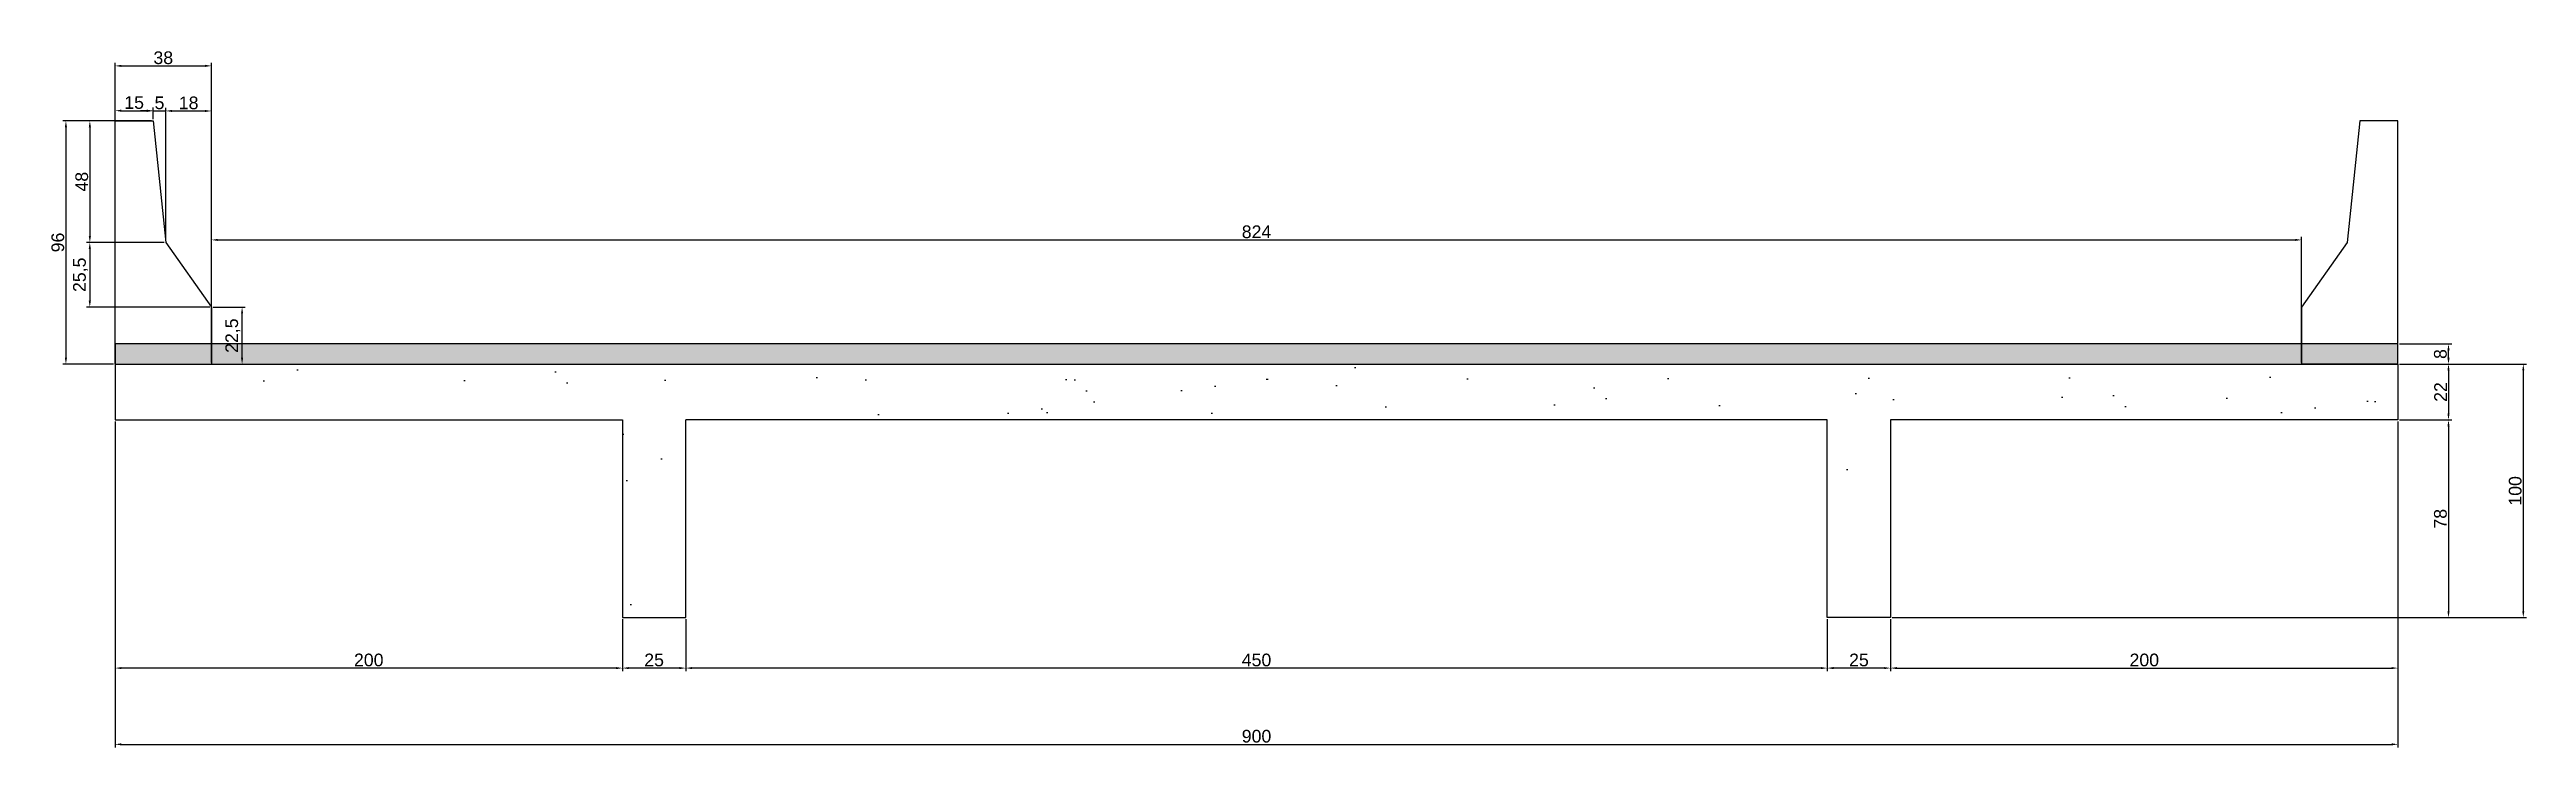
# Model space of a CAD drawing. Header units: centimetres. Extents: x -26 to 951, y -151 to 124.
import ezdxf

# ---------------------------------------------------------------- set-up
doc = ezdxf.new("R2010")
doc.units = ezdxf.units.CM
for name, color, linetype in [('Barreira', 172, 'Continuous'), ('Cotas', 10, 'Continuous'), ('Pavimento', 80, 'Continuous')]:
    doc.layers.add(name, color=color, linetype=linetype)
doc.styles.get("Standard").update_dxf_attribs({"font": 'arial.ttf'})
doc.dimstyles.new('ISO-25', dxfattribs={"dimtxt": 5, "dimasz": 2.5, "dimexe": 1.25, "dimexo": 0.625, "dimtad": 1, "dimtxsty": 'Standard', "dimcen": 2.5, "dimadec": 0, "dimazin": 0, "dimtfac": 1, "dimtmove": 0, "dimatfit": 3, "dimfxl": 1, "dimarcsym": 0})

# ---------------------------------------------------------------- blocks, each defined once
blk = doc.blocks.new('Barreira')
at = {"layer": 'Barreira'}
for p, q in [((0, 0), (0, 96)), ((0, 96), (15, 96)), ((15, 96), (20, 48)), ((20, 48), (38, 22.5)), ((38, 22.5), (38, 0)), ((0, 0), (38, 0))]:
    blk.add_line(p, q, dxfattribs=at)
blk = doc.blocks.new('*D3')
at = {"layer": 'Cotas', "color": 0, "lineweight": -2, "transparency": 16777216}
for p, q in [((-0.63, 96), (-20.63, 96)), ((-19.38, 93.5), (-19.38, 2.5)), ((-0.63, 0), (-20.63, 0))]:
    blk.add_line(p, q, dxfattribs=at)
at = {"layer": 'Cotas', "color": 0, "transparency": 16777216}
for points in [[(-19.8, 93.5), (-18.97, 93.5), (-19.38, 96)], [(-19.8, 2.5), (-18.97, 2.5), (-19.38, 0)]]:
    blk.add_solid(points, dxfattribs=at)
at = {"layer": 'Defpoints', "color": 0, "transparency": 16777216}
for p in [(0, 96), (0, 0), (-19.38, 0)]:
    blk.add_point(p, dxfattribs=at)
at = {"layer": 'Cotas', "color": 0, "transparency": 16777216, "insert": (-22.56, 48), "char_height": 5, "attachment_point": 5, "rotation": 90}
blk.add_mtext('96', dxfattribs=at)
blk = doc.blocks.new('*D4')
at = {"layer": 'Cotas', "color": 0, "lineweight": -2, "transparency": 16777216}
for p, q in [((0, 0.62), (0, 118.94)), ((2.5, 117.69), (35.5, 117.69)), ((38, 0.62), (38, 118.94))]:
    blk.add_line(p, q, dxfattribs=at)
at = {"layer": 'Cotas', "color": 0, "transparency": 16777216}
for points in [[(2.5, 118.11), (2.5, 117.27), (0, 117.69)], [(35.5, 118.11), (35.5, 117.27), (38, 117.69)]]:
    blk.add_solid(points, dxfattribs=at)
at = {"layer": 'Defpoints', "color": 0, "transparency": 16777216}
for p in [(38, 117.69), (0, 0), (38, 0)]:
    blk.add_point(p, dxfattribs=at)
at = {"layer": 'Cotas', "color": 0, "transparency": 16777216, "insert": (19, 120.87), "char_height": 5, "attachment_point": 5}
blk.add_mtext('38', dxfattribs=at)
blk = doc.blocks.new('*D5')
at = {"layer": 'Cotas', "color": 0, "lineweight": -2, "transparency": 16777216}
for p, q in [((38.63, 22.5), (51.32, 22.5)), ((50.07, 2.5), (50.07, 20)), ((38.63, 0), (51.32, 0))]:
    blk.add_line(p, q, dxfattribs=at)
at = {"layer": 'Cotas', "color": 0, "transparency": 16777216}
for points in [[(49.65, 20), (50.49, 20), (50.07, 22.5)], [(49.65, 2.5), (50.49, 2.5), (50.07, 0)]]:
    blk.add_solid(points, dxfattribs=at)
at = {"layer": 'Defpoints', "color": 0, "transparency": 16777216}
for p in [(38, 22.5), (50.07, 22.5), (38, 0)]:
    blk.add_point(p, dxfattribs=at)
at = {"layer": 'Cotas', "color": 0, "transparency": 16777216, "insert": (46.44, 11.25), "char_height": 5, "attachment_point": 5, "rotation": 90}
blk.add_mtext('22,5', dxfattribs=at)
blk = doc.blocks.new('*D6')
at = {"layer": 'Cotas', "color": 0, "lineweight": -2, "transparency": 16777216}
for p, q in [((0, 96.62), (0, 101.26)), ((2.5, 100.01), (12.5, 100.01)), ((15, 96.62), (15, 101.26))]:
    blk.add_line(p, q, dxfattribs=at)
at = {"layer": 'Cotas', "color": 0, "transparency": 16777216}
for points in [[(2.5, 100.43), (2.5, 99.59), (0, 100.01)], [(12.5, 100.43), (12.5, 99.59), (15, 100.01)]]:
    blk.add_solid(points, dxfattribs=at)
at = {"layer": 'Defpoints', "color": 0, "transparency": 16777216}
for p in [(15, 100.01), (0, 96), (15, 96)]:
    blk.add_point(p, dxfattribs=at)
at = {"layer": 'Cotas', "color": 0, "transparency": 16777216, "insert": (7.5, 103.19), "char_height": 5, "attachment_point": 5}
blk.add_mtext('15', dxfattribs=at)
blk = doc.blocks.new('*D7')
at = {"layer": 'Cotas', "color": 0, "lineweight": -2, "transparency": 16777216}
for p, q in [((14.38, 96), (-11.2, 96)), ((-9.95, 93.5), (-9.95, 50.5)), ((19.38, 48), (-11.2, 48))]:
    blk.add_line(p, q, dxfattribs=at)
at = {"layer": 'Cotas', "color": 0, "transparency": 16777216}
for points in [[(-10.37, 93.5), (-9.53, 93.5), (-9.95, 96)], [(-10.37, 50.5), (-9.53, 50.5), (-9.95, 48)]]:
    blk.add_solid(points, dxfattribs=at)
at = {"layer": 'Defpoints', "color": 0, "transparency": 16777216}
for p in [(15, 96), (-9.95, 48), (20, 48)]:
    blk.add_point(p, dxfattribs=at)
at = {"layer": 'Cotas', "color": 0, "transparency": 16777216, "insert": (-13.13, 72), "char_height": 5, "attachment_point": 5, "rotation": 90}
blk.add_mtext('48', dxfattribs=at)
blk = doc.blocks.new('*D8')
at = {"layer": 'Cotas', "color": 0, "lineweight": -2, "transparency": 16777216}
for p, q in [((12.5, 99.91), (10, 99.91)), ((15, 96.62), (15, 101.16)), ((15, 99.91), (20, 99.91)), ((20, 96.62), (20, 101.16)), ((22.5, 99.91), (25, 99.91))]:
    blk.add_line(p, q, dxfattribs=at)
at = {"layer": 'Cotas', "color": 0, "transparency": 16777216}
for points in [[(12.5, 100.33), (12.5, 99.5), (15, 99.91)], [(22.5, 100.33), (22.5, 99.5), (20, 99.91)]]:
    blk.add_solid(points, dxfattribs=at)
at = {"layer": 'Defpoints', "color": 0, "transparency": 16777216}
for p in [(20, 99.91), (15, 96), (20, 96)]:
    blk.add_point(p, dxfattribs=at)
at = {"layer": 'Cotas', "color": 0, "transparency": 16777216, "insert": (17.5, 103.08), "char_height": 5, "attachment_point": 5}
blk.add_mtext('5', dxfattribs=at)
blk = doc.blocks.new('*D9')
at = {"layer": 'Cotas', "color": 0, "lineweight": -2, "transparency": 16777216}
for p, q in [((19.38, 48), (-11.21, 48)), ((-9.96, 45.5), (-9.96, 25)), ((37.38, 22.5), (-11.21, 22.5))]:
    blk.add_line(p, q, dxfattribs=at)
at = {"layer": 'Cotas', "color": 0, "transparency": 16777216}
for points in [[(-10.38, 45.5), (-9.55, 45.5), (-9.96, 48)], [(-10.38, 25), (-9.55, 25), (-9.96, 22.5)]]:
    blk.add_solid(points, dxfattribs=at)
at = {"layer": 'Defpoints', "color": 0, "transparency": 16777216}
for p in [(20, 48), (-9.96, 22.5), (38, 22.5)]:
    blk.add_point(p, dxfattribs=at)
at = {"layer": 'Cotas', "color": 0, "transparency": 16777216, "insert": (-13.59, 35.25), "char_height": 5, "attachment_point": 5, "rotation": 90}
blk.add_mtext('25,5', dxfattribs=at)
blk = doc.blocks.new('*D10')
at = {"layer": 'Cotas', "color": 0, "lineweight": -2, "transparency": 16777216}
for p, q in [((20, 48.62), (20, 101.14)), ((22.5, 99.89), (35.5, 99.89)), ((38, 23.12), (38, 101.14))]:
    blk.add_line(p, q, dxfattribs=at)
at = {"layer": 'Cotas', "color": 0, "transparency": 16777216}
for points in [[(22.5, 100.3), (22.5, 99.47), (20, 99.89)], [(35.5, 100.3), (35.5, 99.47), (38, 99.89)]]:
    blk.add_solid(points, dxfattribs=at)
at = {"layer": 'Defpoints', "color": 0, "transparency": 16777216}
for p in [(38, 99.89), (20, 48), (38, 22.5)]:
    blk.add_point(p, dxfattribs=at)
at = {"layer": 'Cotas', "color": 0, "transparency": 16777216, "insert": (29, 103.06), "char_height": 5, "attachment_point": 5}
blk.add_mtext('18', dxfattribs=at)
blk = doc.blocks.new('*D11')
at = {"layer": 'Cotas', "color": 0, "lineweight": -2, "transparency": 16777216}
for p, q in [((900.63, 0), (950.67, 0)), ((949.42, -2.5), (949.42, -97.5)), ((700.63, -100), (950.67, -100))]:
    blk.add_line(p, q, dxfattribs=at)
at = {"layer": 'Cotas', "color": 0, "transparency": 16777216}
for points in [[(949, -2.5), (949.83, -2.5), (949.42, 0)], [(949, -97.5), (949.83, -97.5), (949.42, -100)]]:
    blk.add_solid(points, dxfattribs=at)
at = {"layer": 'Defpoints', "color": 0, "transparency": 16777216}
for p in [(900, 0), (700, -100), (949.42, -100)]:
    blk.add_point(p, dxfattribs=at)
at = {"layer": 'Cotas', "color": 0, "transparency": 16777216, "insert": (946.24, -50), "char_height": 5, "attachment_point": 5, "rotation": 90}
blk.add_mtext('100', dxfattribs=at)
blk = doc.blocks.new('*D12')
at = {"layer": 'Cotas', "color": 0, "lineweight": -2, "transparency": 16777216}
for p, q in [((900.63, 0), (921.18, 0)), ((919.93, -2.5), (919.93, -19.5)), ((900.63, -22), (921.18, -22))]:
    blk.add_line(p, q, dxfattribs=at)
at = {"layer": 'Cotas', "color": 0, "transparency": 16777216}
for points in [[(919.51, -2.5), (920.35, -2.5), (919.93, 0)], [(919.51, -19.5), (920.35, -19.5), (919.93, -22)]]:
    blk.add_solid(points, dxfattribs=at)
at = {"layer": 'Defpoints', "color": 0, "transparency": 16777216}
for p in [(900, 0), (900, -22), (919.93, -22)]:
    blk.add_point(p, dxfattribs=at)
at = {"layer": 'Cotas', "color": 0, "transparency": 16777216, "insert": (916.8, -11), "char_height": 5, "attachment_point": 5, "rotation": 90}
blk.add_mtext('22', dxfattribs=at)
blk = doc.blocks.new('*D13')
at = {"layer": 'Cotas', "color": 0, "lineweight": -2, "transparency": 16777216}
for p, q in [((900.63, -22), (921.18, -22)), ((919.93, -24.5), (919.93, -97.5)), ((700.63, -100), (921.18, -100))]:
    blk.add_line(p, q, dxfattribs=at)
at = {"layer": 'Cotas', "color": 0, "transparency": 16777216}
for points in [[(919.51, -24.5), (920.35, -24.5), (919.93, -22)], [(919.51, -97.5), (920.35, -97.5), (919.93, -100)]]:
    blk.add_solid(points, dxfattribs=at)
at = {"layer": 'Defpoints', "color": 0, "transparency": 16777216}
for p in [(900, -22), (700, -100), (919.93, -100)]:
    blk.add_point(p, dxfattribs=at)
at = {"layer": 'Cotas', "color": 0, "transparency": 16777216, "insert": (916.75, -61), "char_height": 5, "attachment_point": 5, "rotation": 90}
blk.add_mtext('78', dxfattribs=at)
blk = doc.blocks.new('*D14')
at = {"layer": 'Cotas', "color": 0, "lineweight": -2, "transparency": 16777216}
for p, q in [((900, -22.62), (900, -121.17)), ((700, -100.62), (700, -121.17)), ((702.5, -119.92), (897.5, -119.92))]:
    blk.add_line(p, q, dxfattribs=at)
at = {"layer": 'Cotas', "color": 0, "transparency": 16777216}
for points in [[(702.5, -119.51), (702.5, -120.34), (700, -119.92)], [(897.5, -119.51), (897.5, -120.34), (900, -119.92)]]:
    blk.add_solid(points, dxfattribs=at)
at = {"layer": 'Defpoints', "color": 0, "transparency": 16777216}
for p in [(900, -22), (700, -100), (900, -119.92)]:
    blk.add_point(p, dxfattribs=at)
at = {"layer": 'Cotas', "color": 0, "transparency": 16777216, "insert": (800, -116.75), "char_height": 5, "attachment_point": 5}
blk.add_mtext('200', dxfattribs=at)
blk = doc.blocks.new('*D15')
at = {"layer": 'Cotas', "color": 0, "lineweight": -2, "transparency": 16777216}
for p, q in [((675, -100.62), (675, -121.17)), ((700, -100.62), (700, -121.17)), ((697.5, -119.92), (677.5, -119.92))]:
    blk.add_line(p, q, dxfattribs=at)
at = {"layer": 'Cotas', "color": 0, "transparency": 16777216}
for points in [[(677.5, -119.51), (677.5, -120.34), (675, -119.92)], [(697.5, -119.51), (697.5, -120.34), (700, -119.92)]]:
    blk.add_solid(points, dxfattribs=at)
at = {"layer": 'Defpoints', "color": 0, "transparency": 16777216}
for p in [(675, -100), (700, -100), (675, -119.92)]:
    blk.add_point(p, dxfattribs=at)
at = {"layer": 'Cotas', "color": 0, "transparency": 16777216, "insert": (687.5, -116.75), "char_height": 5, "attachment_point": 5}
blk.add_mtext('25', dxfattribs=at)
blk = doc.blocks.new('*D16')
at = {"layer": 'Cotas', "color": 0, "lineweight": -2, "transparency": 16777216}
for p, q in [((225, -100.62), (225, -121.17)), ((675, -100.62), (675, -121.17)), ((672.5, -119.92), (227.5, -119.92))]:
    blk.add_line(p, q, dxfattribs=at)
at = {"layer": 'Cotas', "color": 0, "transparency": 16777216}
for points in [[(227.5, -119.51), (227.5, -120.34), (225, -119.92)], [(672.5, -119.51), (672.5, -120.34), (675, -119.92)]]:
    blk.add_solid(points, dxfattribs=at)
at = {"layer": 'Defpoints', "color": 0, "transparency": 16777216}
for p in [(225, -100), (675, -100), (225, -119.92)]:
    blk.add_point(p, dxfattribs=at)
at = {"layer": 'Cotas', "color": 0, "transparency": 16777216, "insert": (450, -116.75), "char_height": 5, "attachment_point": 5}
blk.add_mtext('450', dxfattribs=at)
blk = doc.blocks.new('*D17')
at = {"layer": 'Cotas', "color": 0, "lineweight": -2, "transparency": 16777216}
for p, q in [((0, -22.62), (0, -151.26)), ((900, -22.62), (900, -151.26)), ((2.5, -150.01), (897.5, -150.01))]:
    blk.add_line(p, q, dxfattribs=at)
at = {"layer": 'Cotas', "color": 0, "transparency": 16777216}
for points in [[(2.5, -149.59), (2.5, -150.42), (0, -150.01)], [(897.5, -149.59), (897.5, -150.42), (900, -150.01)]]:
    blk.add_solid(points, dxfattribs=at)
at = {"layer": 'Defpoints', "color": 0, "transparency": 16777216}
for p in [(0, -22), (900, -22), (900, -150.01)]:
    blk.add_point(p, dxfattribs=at)
at = {"layer": 'Cotas', "color": 0, "transparency": 16777216, "insert": (450, -146.83), "char_height": 5, "attachment_point": 5}
blk.add_mtext('900', dxfattribs=at)
blk = doc.blocks.new('*D18')
at = {"layer": 'Cotas', "color": 0, "lineweight": -2, "transparency": 16777216}
for p, q in [((38, 0.62), (38, 50.27)), ((40.5, 49.02), (859.5, 49.02)), ((862, 0.62), (862, 50.27))]:
    blk.add_line(p, q, dxfattribs=at)
at = {"layer": 'Cotas', "color": 0, "transparency": 16777216}
for points in [[(40.5, 49.43), (40.5, 48.6), (38, 49.02)], [(859.5, 49.43), (859.5, 48.6), (862, 49.02)]]:
    blk.add_solid(points, dxfattribs=at)
at = {"layer": 'Defpoints', "color": 0, "transparency": 16777216}
for p in [(862, 49.02), (38, 0), (862, 0)]:
    blk.add_point(p, dxfattribs=at)
at = {"layer": 'Cotas', "color": 0, "transparency": 16777216, "insert": (450, 52.19), "char_height": 5, "attachment_point": 5}
blk.add_mtext('824', dxfattribs=at)
blk = doc.blocks.new('*D19')
at = {"layer": 'Cotas', "color": 0, "lineweight": -2, "transparency": 16777216}
for p, q in [((200, -100.62), (200, -121.17)), ((225, -100.62), (225, -121.17)), ((222.5, -119.92), (202.5, -119.92))]:
    blk.add_line(p, q, dxfattribs=at)
at = {"layer": 'Cotas', "color": 0, "transparency": 16777216}
for points in [[(202.5, -119.51), (202.5, -120.34), (200, -119.92)], [(222.5, -119.51), (222.5, -120.34), (225, -119.92)]]:
    blk.add_solid(points, dxfattribs=at)
at = {"layer": 'Defpoints', "color": 0, "transparency": 16777216}
for p in [(200, -100), (225, -100), (200, -119.92)]:
    blk.add_point(p, dxfattribs=at)
at = {"layer": 'Cotas', "color": 0, "transparency": 16777216, "insert": (212.5, -116.75), "char_height": 5, "attachment_point": 5}
blk.add_mtext('25', dxfattribs=at)
blk = doc.blocks.new('*D20')
at = {"layer": 'Cotas', "color": 0, "lineweight": -2, "transparency": 16777216}
for p, q in [((0, -22.62), (0, -121.17)), ((200, -100.62), (200, -121.17)), ((197.5, -119.92), (2.5, -119.92))]:
    blk.add_line(p, q, dxfattribs=at)
at = {"layer": 'Cotas', "color": 0, "transparency": 16777216}
for points in [[(2.5, -119.51), (2.5, -120.34), (0, -119.92)], [(197.5, -119.51), (197.5, -120.34), (200, -119.92)]]:
    blk.add_solid(points, dxfattribs=at)
at = {"layer": 'Defpoints', "color": 0, "transparency": 16777216}
for p in [(0, -22), (200, -100), (0, -119.92)]:
    blk.add_point(p, dxfattribs=at)
at = {"layer": 'Cotas', "color": 0, "transparency": 16777216, "insert": (100, -116.75), "char_height": 5, "attachment_point": 5}
blk.add_mtext('200', dxfattribs=at)
blk = doc.blocks.new('*D21')
at = {"layer": 'Cotas', "color": 0, "lineweight": -2, "transparency": 16777216}
for p, q in [((900.63, 8), (921.18, 8)), ((900.63, 0), (921.18, 0)), ((919.93, 2.5), (919.93, 5.5))]:
    blk.add_line(p, q, dxfattribs=at)
at = {"layer": 'Cotas', "color": 0, "transparency": 16777216}
for points in [[(919.51, 5.5), (920.35, 5.5), (919.93, 8)], [(919.51, 2.5), (920.35, 2.5), (919.93, 0)]]:
    blk.add_solid(points, dxfattribs=at)
at = {"layer": 'Defpoints', "color": 0, "transparency": 16777216}
for p in [(900, 8), (900, 0), (919.93, 8)]:
    blk.add_point(p, dxfattribs=at)
at = {"layer": 'Cotas', "color": 0, "transparency": 16777216, "insert": (916.75, 4), "char_height": 5, "attachment_point": 5, "rotation": 90}
blk.add_mtext('8', dxfattribs=at)

msp = doc.modelspace()

# ---------------------------------------------------------------- hatches: boundary and pattern name
h = msp.add_hatch()
h.set_pattern_fill('AR-SAND', color=256)
h.paths.add_polyline_path([(225, -22), (675, -22), (675, -100), (700, -100), (700, -22), (900, -22), (900, 0), (862, 0), (0, 0), (0, -22), (200, -22), (200, -100), (225, -100)])
at = {"layer": 'Pavimento'}
h = msp.add_hatch(dxfattribs=at)
h.set_pattern_fill('ANGLE', color=256)
h.set_pattern_definition([(0, (0, 0), (0, 6.985), [5.08, -1.905]), (90, (0, 0), (-6.985, 4e-16), [5.08, -1.905])])
h.paths.add_polyline_path([(38, 8), (0, 8), (0, 0), (38, 0)])
h.paths.add_polyline_path([(900, 8), (38, 8), (38, 0), (900, 0)])
h.paths.add_polyline_path([(51.185, 3.24), (51.185, 19.335), (40.882, 19.335), (40.882, 3.24)], flags=9)

# ---------------------------------------------------------------- linework, layer by layer
for p, q in [((0, 0), (900, 0)), ((0, 0), (0, -22)), ((900, 0), (900, -22)), ((0, -22), (200, -22)), ((200, -22), (200, -100)), ((225, -100), (225, -22)), ((675, -22), (225, -22)), ((675, -100), (675, -22)), ((900, -22), (700, -22)), ((700, -22), (700, -100)), ((200, -100), (225, -100)), ((700, -100), (675, -100))]:
    msp.add_line(p, q)
for p, q in [((0, 0), (0, 8)), ((900, 8), (0, 8)), ((0, 0), (900, 0)), ((900, 0), (900, 8)), ((900, 0), (900, 0))]:
    msp.add_line(p, q, dxfattribs=at)
msp.add_lwpolyline([(0, 8), (0, 0), (900, 0), (900, 8), (0, 8)], dxfattribs=at)

# ---------------------------------------------------------------- block references
msp.add_blockref('Barreira', (0, 0), dxfattribs=at)
at = {"layer": 'Pavimento', "xscale": -1}
msp.add_blockref('Barreira', (900, 0), dxfattribs=at)

# ---------------------------------------------------------------- dimensions: what is measured, and where the dimension line sits
at = {"layer": 'Cotas'}
for base, p1, p2, picture, middle in [((38, 117.692), (0, 0), (38, 0), '*D4', (19, 120.871)), ((15, 100.009), (0, 96), (15, 96), '*D6', (7.5, 103.187)), ((20, 99.914), (15, 96), (20, 96), '*D8', (17.5, 103.081)), ((38, 99.887), (20, 48), (38, 22.5), '*D10', (29, 103.065)), ((862, 49.015), (38, 0), (862, 0), '*D18', (450, 52.193)), ((900, -150.008), (0, -22), (900, -22), '*D17', (450, -146.83)), ((0, -119.923), (200, -100), (0, -22), '*D20', (100, -116.746)), ((900, -119.923), (700, -100), (900, -22), '*D14', (800, -116.746)), ((200, -119.923), (225, -100), (200, -100), '*D19', (212.5, -116.746)), ((225, -119.923), (675, -100), (225, -100), '*D16', (450, -116.746)), ((675, -119.923), (700, -100), (675, -100), '*D15', (687.5, -116.746))]:
    dim = msp.add_linear_dim(base=base, p1=p1, p2=p2, dimstyle='ISO-25', dxfattribs=at)
    dim.commit()
    dim.dimension.update_dxf_attribs({"geometry": picture, "text_midpoint": middle})
for base, p1, p2, picture, middle in [((-19.385, 0), (0, 96), (0, 0), '*D3', (-22.563, 48)), ((-9.952, 48), (15, 96), (20, 48), '*D7', (-13.129, 72)), ((-9.962, 22.5), (20, 48), (38, 22.5), '*D9', (-13.592, 35.25)), ((50.069, 22.5), (38, 0), (38, 22.5), '*D5', (46.439, 11.25)), ((949.416, -100), (900, 0), (700, -100), '*D11', (946.238, -50)), ((919.93, 8), (900, 0), (900, 8), '*D21', (916.752, 4)), ((919.93, -22), (900, 0), (900, -22), '*D12', (916.795, -11)), ((919.93, -100), (900, -22), (700, -100), '*D13', (916.752, -61))]:
    dim = msp.add_linear_dim(base=base, p1=p1, p2=p2, angle=90, dimstyle='ISO-25', dxfattribs=at)
    dim.commit()
    dim.dimension.update_dxf_attribs({"geometry": picture, "text_midpoint": middle})

doc.saveas('drawing.dxf')
